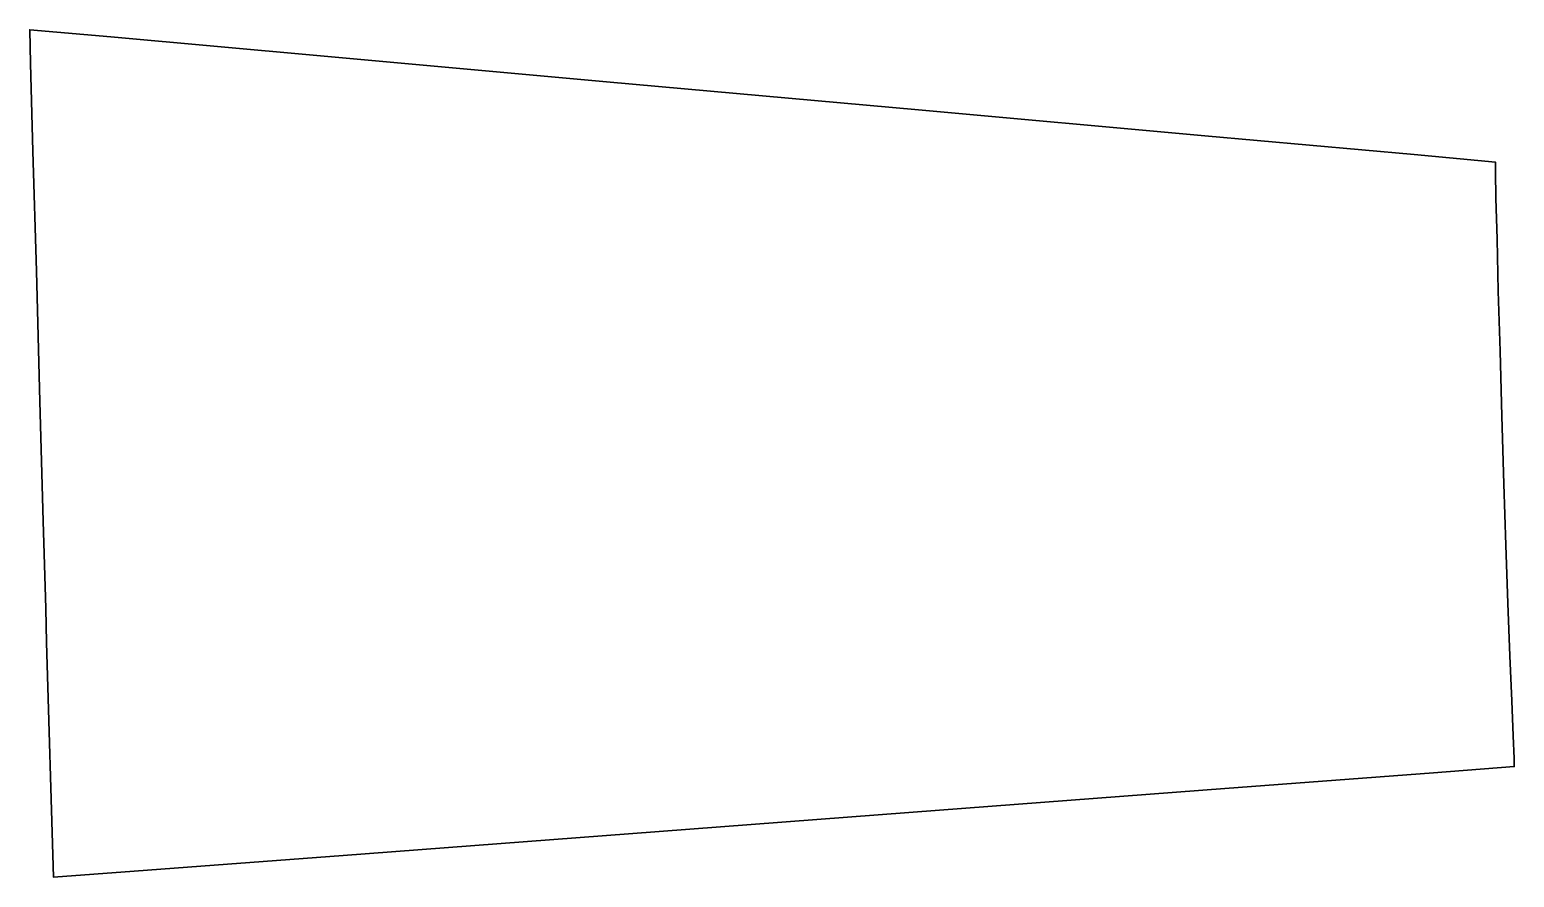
# Model space of a CAD drawing. Extents: x 0 to 5108, y -2918 to 0.
import ezdxf

# ---------------------------------------------------------------- set-up
doc = ezdxf.new("R2010")
doc.units = 0
doc.linetypes.add('Solid', pattern=[0])

msp = doc.modelspace()

# ---------------------------------------------------------------- linework, layer by layer
at = {"color": 0, "linetype": 'Solid', "lineweight": 35}
msp.add_lwpolyline([(58, -2110), (55, -1993), (46, -1692), (35, -1280), (23, -831), (11, -418), (3, -117), (0, 0), (279, -25), (1000, -90), (1985, -179), (3058, -276), (4043, -365), (4763, -430), (5043, -456), (5043, -489), (5045, -580), (5049, -721), (5053, -900), (5059, -1107), (5065, -1331), (5072, -1563), (5079, -1774), (5086, -1974), (5093, -2155), (5099, -2310), (5104, -2431), (5107, -2509), (5108, -2537), (4830, -2558), (4112, -2612), (3130, -2687), (2060, -2768), (1078, -2843), (360, -2897), (82, -2918), (58, -2110)], close=True, dxfattribs=at)

doc.saveas('drawing.dxf')
